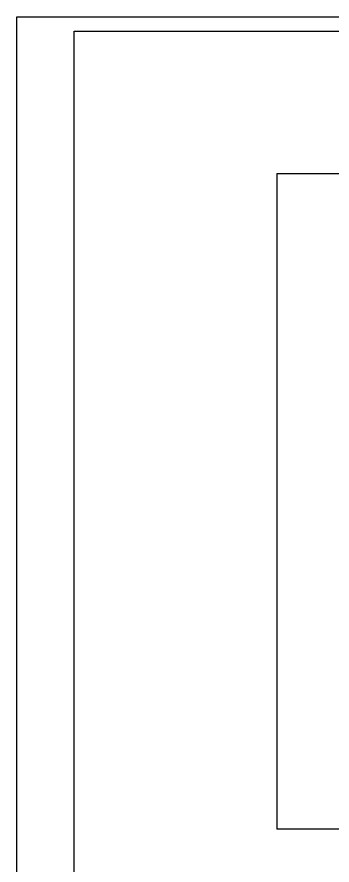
# Model space of a CAD drawing. Header units: millimetres. Extents: x 4613 to 5454, y 1424 to 2018.
# Drawn here: x 4613 to 4723.4, y 1721.2 to 2018.2 of the extents above; entities that cross this region are included whole.
import ezdxf

# ---------------------------------------------------------------- set-up
doc = ezdxf.new("R2010")
doc.units = ezdxf.units.MM
doc.header["$LTSCALE"] = 0.3

msp = doc.modelspace()

# ---------------------------------------------------------------- linework, layer by layer
for p, q in [((4613, 1424.21), (4613, 2018.21)), ((4613, 2018.21), (5454, 2018.21)), ((4613, 2018.21), (5454, 2018.21)), ((4613, 1424.21), (4613, 2018.21)), ((4633, 2013.21), (5449, 2013.21)), ((4633, 1429.21), (4633, 2013.21)), ((4704.07, 1963.37), (5054.36, 1963.37)), ((4704.07, 1963.37), (4704.07, 1733.82)), ((5054.36, 1733.82), (4704.07, 1733.82))]:
    msp.add_line(p, q)

doc.saveas('drawing.dxf')
